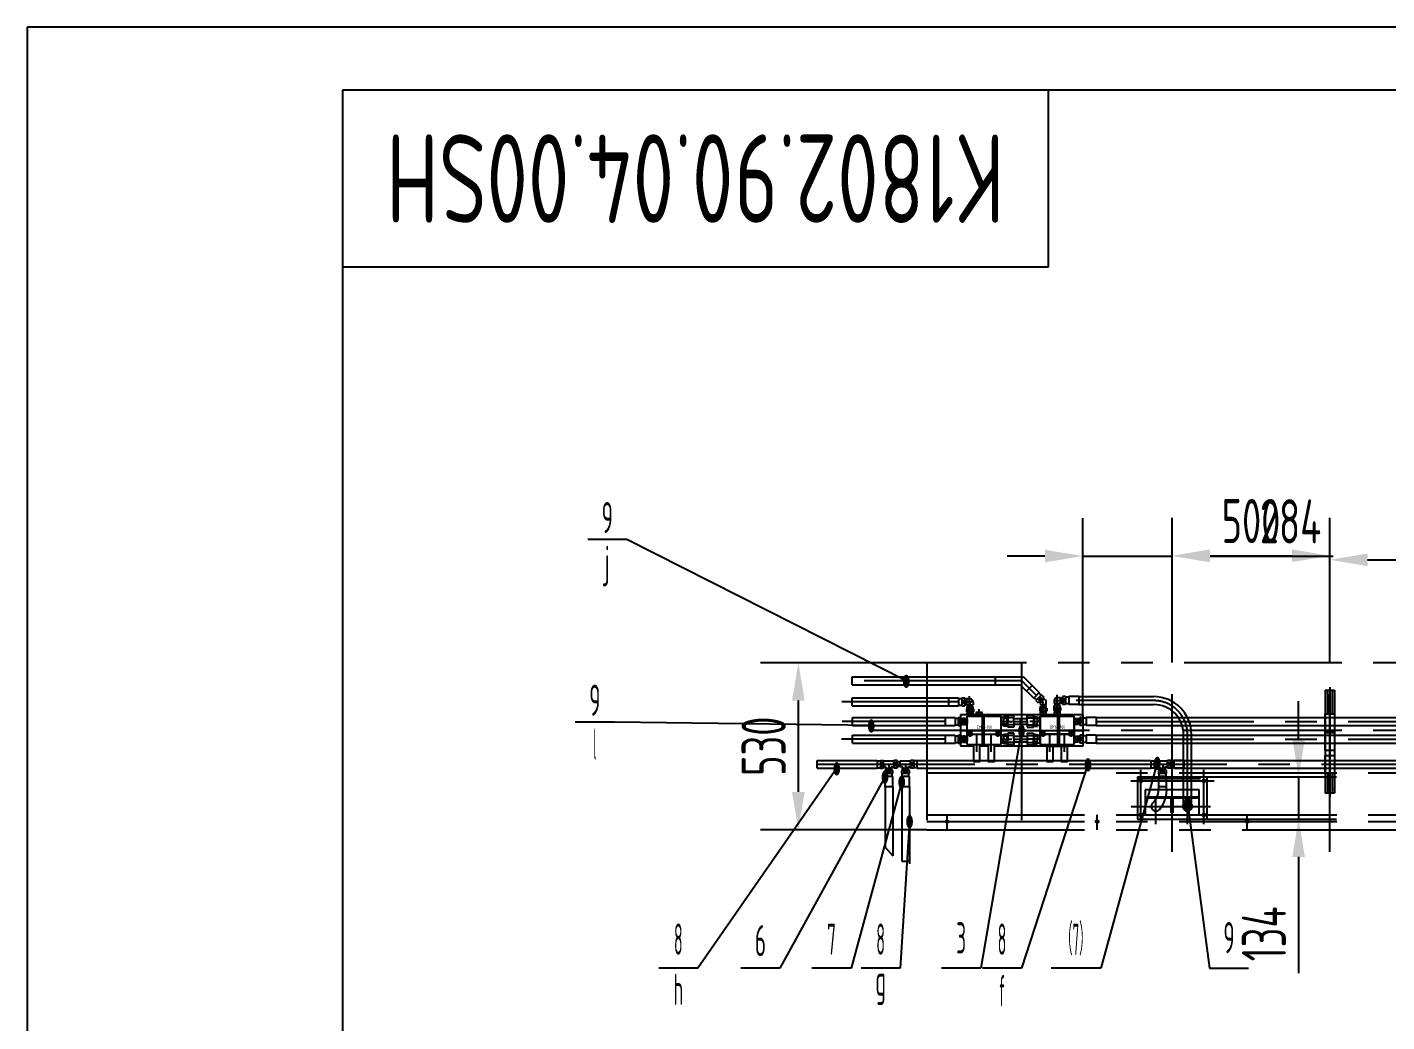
# Model space of a CAD drawing. Header units: millimetres. Extents: x -10 to 16810, y -10 to 11890.
# Drawn here: x 0 to 4313, y 8725 to 11880 of the extents above; entities that cross this region are included whole.
import ezdxf
from ezdxf.enums import TextEntityAlignment as Align

# ---------------------------------------------------------------- set-up
doc = ezdxf.new("R2010")
doc.units = ezdxf.units.MM
doc.header["$LTSCALE"] = 400
for name, pattern in [('F', [0.75, 0.5, -0.25]), ('G', [2, 1.25, -0.25, 0.25, -0.25]), ('K', [2.5, 1.25, -0.25, 0.25, -0.25, 0.25, -0.25])]:
    doc.linetypes.add(name, pattern=pattern)
for name, color, linetype in [('01', 7, 'Continuous'), ('02', 1, 'Continuous'), ('04', 2, 'F'), ('05', 4, 'G'), ('07', 6, 'K'), ('08', 1, 'Continuous'), ('11', 3, 'Continuous')]:
    doc.layers.add(name, color=color, linetype=linetype)
doc.styles.get("Standard").update_dxf_attribs({"font": 'isocp', "width": 0.707, "bigfont": 'intecad.shx'})
doc.dimstyles.new('INTE', dxfattribs={"dimscale": 40, "dimtxt": 3.5, "dimasz": 3, "dimexe": 3, "dimexo": 0, "dimgap": 1, "dimtad": 1, "dimdsep": 46, "dimtxsty": 'Standard', "dimcen": 0, "dimclrd": 1, "dimclre": 1, "dimclrt": 3, "dimaunit": 1, "dimazin": 0, "dimtfac": 1, "dimtmove": 0, "dimatfit": 0, "dimfxl": 1, "dimarcsym": 0})
doc.dimstyles.new('副本INTE', dxfattribs={"dimscale": 40, "dimtxt": 3.5, "dimasz": 3, "dimexe": 3, "dimexo": 0, "dimgap": 1, "dimtad": 1, "dimdec": 3, "dimdsep": 46, "dimtxsty": 'Standard', "dimcen": 0, "dimclrd": 1, "dimclre": 1, "dimclrt": 3, "dimaunit": 1, "dimadec": 0, "dimazin": 0, "dimtfac": 1, "dimtdec": 3, "dimtmove": 0, "dimatfit": 3, "dimfxl": 1, "dimarcsym": 0})

# ---------------------------------------------------------------- blocks, each defined once
blk = doc.blocks.new('*U27')
at = {"layer": '01'}
for p, q in [((0, 7.1), (-6.5, 3.4)), ((-6.5, 3.4), (-6.5, 0)), ((-6.5, -3.4), (-6.5, 0)), ((6.5, 3.4), (0, 7.1)), ((6.5, 0), (6.5, 3.4)), ((6.5, 0), (6.5, -3.4)), ((0, -7.1), (-6.5, -3.4)), ((6.5, -3.4), (0, -7.1))]:
    blk.add_line(p, q, dxfattribs=at)
at = {"layer": '05'}
for p, q in [((-8.2, 0), (9, 0)), ((0, 8.7), (0, -8.3))]:
    blk.add_line(p, q, dxfattribs=at)
blk = doc.blocks.new('*U28')
at = {"layer": '01'}
for p, q in [((0, 7.1), (-6.5, 3.4)), ((-6.5, 3.4), (-6.5, 0)), ((-6.5, -3.4), (-6.5, 0)), ((6.5, 3.4), (0, 7.1)), ((6.5, 0), (6.5, 3.4)), ((6.5, 0), (6.5, -3.4)), ((0, -7.1), (-6.5, -3.4)), ((6.5, -3.4), (0, -7.1))]:
    blk.add_line(p, q, dxfattribs=at)
at = {"layer": '05'}
for p, q in [((-8.2, 0), (9, 0)), ((0, 8.7), (0, -8.3))]:
    blk.add_line(p, q, dxfattribs=at)
blk = doc.blocks.new('*D61')
at = {"layer": '08', "color": 1, "lineweight": -2}
for p, q in [((4132.4, 9935.4), (4132.4, 10310.7)), ((5132.4, 9935.4), (5132.4, 10310.7)), ((4252.4, 10190.7), (5012.4, 10190.7))]:
    blk.add_line(p, q, dxfattribs=at)
at = {"layer": '08', "color": 1}
for points in [[(4252.4, 10210.7), (4252.4, 10170.7), (4132.4, 10190.7)], [(5012.4, 10210.7), (5012.4, 10170.7), (5132.4, 10190.7)]]:
    blk.add_solid(points, dxfattribs=at)
at = {"layer": 'Defpoints', "color": 0}
for p in [(5132.4, 10190.7), (4132.4, 9935.4), (5132.4, 9935.4)]:
    blk.add_point(p, dxfattribs=at)
at = {"layer": '08', "color": 3, "insert": (4632.4, 10300.7), "char_height": 140, "attachment_point": 5}
blk.add_mtext('1000', dxfattribs=at)
blk = doc.blocks.new('*D66')
at = {"layer": '08', "color": 1, "lineweight": -2}
for p, q in [((3632.4, 9935.4), (3632.4, 10323.6)), ((4132.4, 9935.4), (4132.4, 10323.6)), ((3752.4, 10203.6), (4012.4, 10203.6))]:
    blk.add_line(p, q, dxfattribs=at)
at = {"layer": '08', "color": 1}
for points in [[(3752.4, 10223.6), (3752.4, 10183.6), (3632.4, 10203.6)], [(4012.4, 10223.6), (4012.4, 10183.6), (4132.4, 10203.6)]]:
    blk.add_solid(points, dxfattribs=at)
at = {"layer": 'Defpoints', "color": 0}
for p in [(4132.4, 10203.6), (3632.4, 9935.4), (4132.4, 9935.4)]:
    blk.add_point(p, dxfattribs=at)
at = {"layer": '08', "color": 3, "insert": (3882.4, 10313.6), "char_height": 140, "attachment_point": 5}
blk.add_mtext('500', dxfattribs=at)
blk = doc.blocks.new('*D67')
at = {"layer": '08', "color": 1, "lineweight": -2}
for p, q in [((2854.4, 9864.4), (2326.4, 9864.4)), ((2446.4, 9454.4), (2446.4, 9744.4)), ((2854.4, 9334.4), (2326.4, 9334.4))]:
    blk.add_line(p, q, dxfattribs=at)
at = {"layer": '08', "color": 1}
for points in [[(2426.4, 9744.4), (2466.4, 9744.4), (2446.4, 9864.4)], [(2426.4, 9454.4), (2466.4, 9454.4), (2446.4, 9334.4)]]:
    blk.add_solid(points, dxfattribs=at)
at = {"layer": 'Defpoints', "color": 0}
for p in [(2446.4, 9864.4), (2854.4, 9864.4), (2854.4, 9334.4)]:
    blk.add_point(p, dxfattribs=at)
at = {"layer": '08', "color": 3, "insert": (2336.4, 9599.4), "char_height": 140, "attachment_point": 5, "rotation": 90}
blk.add_mtext('530', dxfattribs=at)
blk = doc.blocks.new('*D68')
at = {"layer": '08', "color": 1, "lineweight": -2}
for p, q in [((4033.4, 9622.4), (4033.4, 9742.4)), ((3742.4, 9502.4), (4153.4, 9502.4)), ((4033.4, 9502.4), (4033.4, 9368.4)), ((3742.4, 9368.4), (4153.4, 9368.4)), ((4033.4, 9248.4), (4033.4, 8880.1))]:
    blk.add_line(p, q, dxfattribs=at)
at = {"layer": '08', "color": 1}
for points in [[(4013.4, 9622.4), (4053.4, 9622.4), (4033.4, 9502.4)], [(4013.4, 9248.4), (4053.4, 9248.4), (4033.4, 9368.4)]]:
    blk.add_solid(points, dxfattribs=at)
at = {"layer": 'Defpoints', "color": 0}
for p in [(3742.4, 9502.4), (4033.4, 9502.4), (3742.4, 9368.4)]:
    blk.add_point(p, dxfattribs=at)
at = {"layer": '08', "color": 3, "insert": (3923.4, 9004.2), "char_height": 140, "attachment_point": 5, "rotation": 90}
blk.add_mtext('134', dxfattribs=at)
blk = doc.blocks.new('*D71')
at = {"layer": '08', "color": 1, "lineweight": -2}
for p, q in [((3348.4, 9699.4), (3348.4, 10322.6)), ((3632.4, 9935.4), (3632.4, 10322.6)), ((3228.4, 10202.6), (3108.4, 10202.6)), ((3348.4, 10202.6), (3632.4, 10202.6)), ((3752.4, 10202.6), (4143, 10202.6))]:
    blk.add_line(p, q, dxfattribs=at)
at = {"layer": '08', "color": 1}
for points in [[(3228.4, 10222.6), (3228.4, 10182.6), (3348.4, 10202.6)], [(3752.4, 10222.6), (3752.4, 10182.6), (3632.4, 10202.6)]]:
    blk.add_solid(points, dxfattribs=at)
at = {"layer": 'Defpoints', "color": 0}
for p in [(3632.4, 10202.6), (3632.4, 9935.4), (3348.4, 9699.4)]:
    blk.add_point(p, dxfattribs=at)
at = {"layer": '08', "color": 3, "insert": (4007.7, 10312.6), "char_height": 140, "attachment_point": 5}
blk.add_mtext('284', dxfattribs=at)
blk = doc.blocks.new('*U79', base_point=(251.96, 168.31))
at = {"layer": '01'}
for p, q in [((251.96, 168.31), (251.96, 182.31)), ((195.96, 168.31), (251.96, 168.31))]:
    blk.add_line(p, q, dxfattribs=at)
blk = doc.blocks.new('*U80')
at = {"layer": '01'}
for points in [[(415, 292), (25, 292)], [(25, 292), (25, 5)]]:
    blk.add_lwpolyline(points, dxfattribs=at)
at = {"layer": '02'}
for points in [[(420, 297), (0, 297)], [(0, 297), (0, 0)]]:
    blk.add_lwpolyline(points, dxfattribs=at)

msp = doc.modelspace()

# ---------------------------------------------------------------- linework, layer by layer
for p, q in [((2982.9921, 9708.4373), (2982.9921, 9705.6875)), ((2990.9921, 9702.8584), (2990.9921, 9716.4834)), ((2998.9921, 9708.4373), (2998.9921, 9705.6875)), ((3019.5091, 9703.1584), (3019.5091, 9716.7834)), ((3215.3968, 9710.4104), (3215.3968, 9705.9875)), ((3223.3968, 9703.1584), (3223.3968, 9716.7834)), ((3231.3968, 9710.4104), (3231.3968, 9705.9875)), ((3259.3968, 9716.0299), (3259.3968, 9705.9875)), ((3259.3968, 9716.0299), (3275.3968, 9716.0299)), ((3261.9983, 9718.4379), (3272.7953, 9718.4379)), ((3263.9376, 9721.0114), (3270.856, 9721.0114)), ((3267.3968, 9703.1584), (3267.3968, 9716.7834)), ((3275.3968, 9716.0299), (3275.3968, 9705.9875)), ((2963.8234, 9685.9584), (2970.0678, 9685.9584)), ((2963.8234, 9669.9584), (2970.0678, 9669.9584)), ((3151.3968, 9668.9584), (3151.3968, 9686.9584)), ((3338.9702, 9685.9584), (3332.7258, 9685.9584)), ((3338.9702, 9669.9584), (3332.7258, 9669.9584)), ((2963.8234, 9629.9584), (2970.0678, 9629.9584)), ((3151.3968, 9612.9584), (3151.3968, 9630.9584)), ((3338.9702, 9629.9584), (3332.7258, 9629.9584)), ((2963.8234, 9613.9584), (2970.0678, 9613.9584)), ((3338.9702, 9613.9584), (3332.7258, 9613.9584))]:
    msp.add_line(p, q)
for points in [[(2981.4921, 9699.4609), (2981.4921, 9705.6875), (3000.4921, 9705.6875), (3000.4921, 9699.4609)], [(3029.0091, 9699.7609), (3029.0091, 9705.9875), (3010.0091, 9705.9875), (3010.0091, 9699.7609)], [(3232.8968, 9699.7609), (3232.8968, 9705.9875), (3213.8968, 9705.9875), (3213.8968, 9699.7609)], [(3276.8968, 9699.7609), (3276.8968, 9705.9875), (3257.8968, 9705.9875), (3257.8968, 9699.7609)], [(2976.2943, 9687.4584), (2970.0678, 9687.4584), (2970.0678, 9668.4584), (2976.2943, 9668.4584)], [(2976.2943, 9687.4584), (2970.0678, 9687.4584), (2970.0678, 9668.4584), (2976.2943, 9668.4584)], [(3326.4993, 9687.4584), (3332.7258, 9687.4584), (3332.7258, 9668.4584), (3326.4993, 9668.4584)], [(3326.4993, 9687.4584), (3332.7258, 9687.4584), (3332.7258, 9668.4584), (3326.4993, 9668.4584)], [(2976.2943, 9631.4584), (2970.0678, 9631.4584), (2970.0678, 9612.4584), (2976.2943, 9612.4584)], [(2976.2943, 9631.4584), (2970.0678, 9631.4584), (2970.0678, 9612.4584), (2976.2943, 9612.4584)], [(3326.4993, 9631.4584), (3332.7258, 9631.4584), (3332.7258, 9612.4584), (3326.4993, 9612.4584)], [(3326.4993, 9631.4584), (3332.7258, 9631.4584), (3332.7258, 9612.4584), (3326.4993, 9612.4584)]]:
    msp.add_lwpolyline(points, close=True)
at = {"layer": '01'}
for p, q in [((2616.7928, 9819.3961), (3160.5888, 9819.3961)), ((2616.7928, 9794.3961), (3150.2334, 9794.3961)), ((3072.1662, 9794.3961), (3072.1662, 9819.3961)), ((3150.2334, 9794.3961), (3192.9912, 9751.6384)), ((3160.5888, 9819.3961), (3210.6689, 9769.316)), ((3188.0415, 9791.9434), (3170.3638, 9774.2658)), ((2616.7928, 9752.7373), (2954.4921, 9752.7373)), ((2922.4921, 9752.7373), (2922.4921, 9727.7373)), ((2954.4921, 9750.9305), (2964.4921, 9750.9305)), ((2964.4921, 9752.7373), (2974.4921, 9752.7373)), ((2990.9921, 9749.8613), (2979.9921, 9749.8613)), ((2979.9921, 9749.8613), (2979.9921, 9730.6133)), ((3194.2688, 9752.9159), (3201.3398, 9745.8448)), ((3205.5736, 9750.0786), (3212.6447, 9743.0076)), ((3208.5476, 9753.7597), (3223.3968, 9738.9104)), ((3209.3913, 9768.0385), (3216.4624, 9760.9674)), ((3212.2286, 9756.7336), (3219.2997, 9749.6625)), ((3226.6665, 9749.2512), (3213.0561, 9735.6408)), ((3217.74, 9762.245), (3224.811, 9755.1739)), ((3224.811, 9747.3957), (3220.9219, 9751.2848)), ((3224.811, 9747.3957), (3220.9219, 9751.2848)), ((3230.202, 9745.7156), (3226.6665, 9749.2512)), ((3267.3968, 9753.8019), (3278.3968, 9753.8019)), ((3278.3968, 9753.8019), (3278.3968, 9734.5539)), ((3278.3968, 9751.1779), (3283.9367, 9751.1779)), ((3278.3968, 9751.1779), (3283.9367, 9751.1779)), ((3293.9367, 9756.6779), (3283.9367, 9756.6779)), ((3293.9367, 9748.8836), (3283.9367, 9748.8836)), ((3303.9367, 9754.8711), (3293.9367, 9754.8711)), ((3335.9367, 9756.6779), (3303.9367, 9756.6779)), ((3335.9367, 9756.6779), (3335.9367, 9731.6779)), ((3335.9367, 9756.6779), (3573.3968, 9756.6779)), ((2616.7928, 9727.7373), (2954.4921, 9727.7373)), ((2954.4921, 9729.544), (2964.4921, 9729.544)), ((2964.4921, 9744.9431), (2974.4921, 9744.9431)), ((2964.4921, 9735.5315), (2974.4921, 9735.5315)), ((2964.4921, 9727.7373), (2974.4921, 9727.7373)), ((2979.9921, 9747.2373), (2974.4921, 9747.2373)), ((2979.9921, 9747.2373), (2974.4921, 9747.2373)), ((2979.9921, 9733.2373), (2974.4921, 9733.2373)), ((2979.9921, 9733.2373), (2974.4921, 9733.2373)), ((2979.9921, 9730.6133), (3000.6162, 9730.6133)), ((2981.9539, 9724.9657), (3000.6162, 9724.9657)), ((2981.9539, 9718.4373), (2981.9539, 9724.9657)), ((2984.1869, 9730.6133), (2984.1869, 9724.9657)), ((2990.9921, 9694.3584), (2990.9921, 9739.3974)), ((2990.9921, 9705.6875), (2990.9921, 9699.4609)), ((2997.7974, 9730.6133), (2997.7974, 9724.9657)), ((3000.6162, 9740.2373), (3000.6162, 9730.6133)), ((3000.6162, 9718.4373), (3000.6162, 9724.9657)), ((3019.5091, 9705.9875), (3019.5091, 9699.7609)), ((3200.0623, 9744.5673), (3207.1334, 9737.4962)), ((3214.9115, 9737.4962), (3211.0224, 9741.3853)), ((3214.9115, 9737.4962), (3211.0224, 9741.3853)), ((3214.1157, 9734.5811), (3213.0561, 9735.6408)), ((3214.3586, 9726.9389), (3233.0208, 9726.9389)), ((3214.3586, 9720.4104), (3214.3586, 9726.9389)), ((3215.5802, 9730.6305), (3215.5802, 9731.0456)), ((3233.0208, 9730.6305), (3215.5802, 9730.6305)), ((3216.5916, 9730.6305), (3216.5916, 9726.9389)), ((3230.202, 9729.5221), (3216.5916, 9729.5221)), ((3223.3968, 9694.6584), (3223.3968, 9739.6974)), ((3223.3968, 9705.9875), (3223.3968, 9699.7609)), ((3230.202, 9730.6305), (3230.202, 9726.9389)), ((3233.0208, 9730.6305), (3233.0208, 9738.9104)), ((3233.0208, 9720.4104), (3233.0208, 9726.9389)), ((3257.7728, 9744.1779), (3257.7728, 9734.5539)), ((3278.3968, 9734.5539), (3257.7728, 9734.5539)), ((3257.7728, 9722.3779), (3257.7728, 9728.9063)), ((3276.435, 9728.9063), (3257.7728, 9728.9063)), ((3260.5916, 9734.5539), (3260.5916, 9728.9063)), ((3261.9983, 9718.4379), (3263.9376, 9721.0114)), ((3267.3968, 9694.6584), (3267.3968, 9739.6974)), ((3267.3968, 9705.9875), (3267.3968, 9699.7609)), ((3272.7953, 9718.4379), (3270.856, 9721.0114)), ((3274.202, 9734.5539), (3274.202, 9728.9063)), ((3276.435, 9722.3779), (3276.435, 9728.9063)), ((3278.3968, 9737.1779), (3283.9367, 9737.1779)), ((3278.3968, 9737.1779), (3283.9367, 9737.1779)), ((3293.9367, 9739.4721), (3283.9367, 9739.4721)), ((3293.9367, 9731.6779), (3283.9367, 9731.6779)), ((3303.9367, 9733.4846), (3293.9367, 9733.4846)), ((3335.9367, 9731.6779), (3303.9367, 9731.6779)), ((3335.9367, 9731.6779), (3573.3968, 9731.6779)), ((2618.1672, 9690.4584), (2943.8234, 9690.4584)), ((2618.1672, 9665.4584), (2943.8234, 9665.4584)), ((2911.8234, 9690.4584), (2911.8234, 9665.4584)), ((2943.8234, 9688.6517), (2953.8234, 9688.6517)), ((2943.8234, 9667.2652), (2953.8234, 9667.2652)), ((2953.8234, 9690.4584), (2963.8234, 9690.4584)), ((2953.8234, 9682.6642), (2963.8234, 9682.6642)), ((2953.8234, 9673.2527), (2963.8234, 9673.2527)), ((2953.8234, 9665.4584), (2963.8234, 9665.4584)), ((3348.3968, 9699.3584), (2960.3968, 9699.3584)), ((2960.3968, 9699.3584), (2960.3968, 9599.3584)), ((2970.0678, 9677.9584), (2976.2943, 9677.9584)), ((2970.0678, 9677.9584), (2976.2943, 9677.9584)), ((2976.2943, 9685.455), (2981.3968, 9684.6957)), ((2976.2943, 9685.455), (2981.3968, 9684.6957)), ((2976.2943, 9670.4619), (2981.3968, 9671.2212)), ((2976.2943, 9670.4619), (2981.3968, 9671.2212)), ((2981.3968, 9694.3584), (3089.3968, 9694.3584)), ((2981.3968, 9604.3584), (2981.3968, 9694.3584)), ((2981.3968, 9684.6957), (2981.3968, 9671.2212)), ((2981.3968, 9684.6957), (2981.3968, 9671.2212)), ((2983.4956, 9699.4609), (2984.2549, 9694.3584)), ((2984.2549, 9694.3584), (2997.7294, 9694.3584)), ((2997.7294, 9694.3584), (2984.2549, 9694.3584)), ((2998.4887, 9699.4609), (2997.7294, 9694.3584)), ((3012.0126, 9699.7609), (3012.7719, 9694.6584)), ((3026.2464, 9694.6584), (3012.7719, 9694.6584)), ((3027.0056, 9699.7609), (3026.2464, 9694.6584)), ((3089.3968, 9604.3584), (3089.3968, 9694.3584)), ((3097.3968, 9690.9148), (3089.3968, 9690.1242)), ((3089.3968, 9690.1242), (3089.3968, 9665.7927)), ((3089.3968, 9677.9584), (3117.7286, 9677.9584)), ((3089.3968, 9677.9584), (3125.6749, 9677.9584)), ((3097.3968, 9665.0021), (3089.3968, 9665.7927)), ((3108.8198, 9692.7384), (3097.3968, 9692.7384)), ((3097.3968, 9692.7384), (3097.3968, 9677.9584)), ((3108.8198, 9686.9584), (3097.3968, 9686.9584)), ((3097.3968, 9663.1784), (3097.3968, 9677.9584)), ((3108.8198, 9668.9584), (3097.3968, 9668.9584)), ((3108.8198, 9663.1784), (3097.3968, 9663.1784)), ((3108.8198, 9677.9584), (3108.8198, 9692.7384)), ((3108.8198, 9691.4008), (3110.9191, 9691.4008)), ((3108.8198, 9677.9584), (3108.8198, 9663.1784)), ((3108.8198, 9664.8828), (3110.9191, 9664.8828)), ((3110.9191, 9696.6034), (3110.9191, 9677.9584)), ((3130.3968, 9696.6034), (3110.9191, 9696.6034)), ((3130.3968, 9688.9584), (3110.9191, 9688.9584)), ((3110.9191, 9659.3134), (3110.9191, 9677.9584)), ((3130.3968, 9666.9584), (3110.9191, 9666.9584)), ((3130.3968, 9677.9584), (3130.3968, 9696.6034)), ((3130.3968, 9686.9584), (3172.3968, 9686.9584)), ((3130.3968, 9677.9584), (3130.3968, 9659.3134)), ((3130.3968, 9668.9584), (3172.3968, 9668.9584)), ((3172.3968, 9677.9584), (3172.3968, 9696.6034)), ((3172.3968, 9696.6034), (3191.8745, 9696.6034)), ((3172.3968, 9688.9584), (3191.8745, 9688.9584)), ((3172.3968, 9677.9584), (3172.3968, 9659.3134)), ((3172.3968, 9666.9584), (3191.8745, 9666.9584)), ((3213.3968, 9678.2584), (3180.4063, 9678.2584)), ((3213.3968, 9677.9584), (3185.065, 9677.9584)), ((3191.8745, 9696.6034), (3191.8745, 9677.9584)), ((3193.9738, 9691.4008), (3191.8745, 9691.4008)), ((3191.8745, 9659.3134), (3191.8745, 9677.9584)), ((3193.9738, 9664.8828), (3191.8745, 9664.8828)), ((3193.9738, 9692.7384), (3205.3968, 9692.7384)), ((3193.9738, 9677.9584), (3193.9738, 9692.7384)), ((3193.9738, 9686.9584), (3205.3968, 9686.9584)), ((3193.9738, 9677.9584), (3193.9738, 9663.1784)), ((3193.9738, 9668.9584), (3205.3968, 9668.9584)), ((3193.9738, 9663.1784), (3205.3968, 9663.1784)), ((3205.3968, 9692.7384), (3205.3968, 9677.9584)), ((3205.3968, 9690.9148), (3213.3968, 9690.1242)), ((3205.3968, 9663.1784), (3205.3968, 9677.9584)), ((3205.3968, 9665.0021), (3213.3968, 9665.7927)), ((3213.3968, 9694.6584), (3321.3968, 9694.6584)), ((3213.3968, 9604.6584), (3213.3968, 9694.6584)), ((3213.3968, 9691.1584), (3213.3968, 9608.1584)), ((3213.3968, 9690.1242), (3213.3968, 9665.7927)), ((3215.9003, 9699.7609), (3216.6596, 9694.6584)), ((3230.134, 9694.6584), (3216.6596, 9694.6584)), ((3230.8933, 9699.7609), (3230.134, 9694.6584)), ((3259.9003, 9699.7609), (3260.6596, 9694.6584)), ((3274.134, 9694.6584), (3260.6596, 9694.6584)), ((3274.8933, 9699.7609), (3274.134, 9694.6584)), ((3321.3968, 9604.6584), (3321.3968, 9694.6584)), ((3321.3968, 9608.4584), (3321.3968, 9691.4584)), ((3321.3968, 9691.4584), (3321.3968, 9608.4584)), ((3326.4993, 9685.455), (3321.3968, 9684.6957)), ((3326.4993, 9685.455), (3321.3968, 9684.6957)), ((3321.3968, 9684.6957), (3321.3968, 9671.2212)), ((3321.3968, 9684.6957), (3321.3968, 9671.2212)), ((3326.4993, 9670.4619), (3321.3968, 9671.2212)), ((3326.4993, 9670.4619), (3321.3968, 9671.2212)), ((3332.7258, 9677.9584), (3326.4993, 9677.9584)), ((3332.7258, 9677.9584), (3326.4993, 9677.9584)), ((3348.9702, 9690.4584), (3338.9702, 9690.4584)), ((3348.9702, 9682.6642), (3338.9702, 9682.6642)), ((3348.9702, 9673.2527), (3338.9702, 9673.2527)), ((3348.9702, 9665.4584), (3338.9702, 9665.4584)), ((3348.3968, 9699.3584), (3348.3968, 9599.3584)), ((3358.9702, 9688.6517), (3348.9702, 9688.6517)), ((3358.9702, 9667.2652), (3348.9702, 9667.2652)), ((3390.9702, 9690.4584), (3358.9702, 9690.4584)), ((3390.9702, 9665.4584), (3358.9702, 9665.4584)), ((3390.9702, 9690.4584), (3390.9702, 9665.4584)), ((3390.9702, 9690.4584), (8630.3968, 9690.4584)), ((3390.9702, 9665.4584), (8630.3968, 9665.4584)), ((2618.1672, 9634.4584), (2943.8234, 9634.4584)), ((2911.8234, 9634.4584), (2911.8234, 9609.4584)), ((2943.8234, 9632.6517), (2953.8234, 9632.6517)), ((2953.8234, 9634.4584), (2963.8234, 9634.4584)), ((2953.8234, 9626.6642), (2963.8234, 9626.6642)), ((2970.0678, 9621.9584), (2976.2943, 9621.9584)), ((2970.0678, 9621.9584), (2976.2943, 9621.9584)), ((2976.2943, 9629.455), (2981.3968, 9628.6957)), ((2976.2943, 9629.455), (2981.3968, 9628.6957)), ((2981.3968, 9628.6957), (2981.3968, 9615.2212)), ((2981.3968, 9628.6957), (2981.3968, 9615.2212)), ((3097.3968, 9634.9148), (3089.3968, 9634.1242)), ((3089.3968, 9634.1242), (3089.3968, 9609.7927)), ((3089.3968, 9621.9584), (3123.4023, 9621.9584)), ((3089.3968, 9621.9584), (3110.7213, 9621.9584)), ((3097.3968, 9636.7384), (3097.3968, 9621.9584)), ((3108.8198, 9636.7384), (3097.3968, 9636.7384)), ((3108.8198, 9630.9584), (3097.3968, 9630.9584)), ((3097.3968, 9607.1784), (3097.3968, 9621.9584)), ((3108.8198, 9621.9584), (3108.8198, 9636.7384)), ((3108.8198, 9635.4008), (3110.9191, 9635.4008)), ((3108.8198, 9621.9584), (3108.8198, 9607.1784)), ((3130.3968, 9659.3134), (3110.9191, 9659.3134)), ((3110.9191, 9640.6034), (3110.9191, 9621.9584)), ((3130.3968, 9640.6034), (3110.9191, 9640.6034)), ((3130.3968, 9632.9584), (3110.9191, 9632.9584)), ((3110.9191, 9603.3134), (3110.9191, 9621.9584)), ((3130.3968, 9621.9584), (3130.3968, 9640.6034)), ((3130.3968, 9630.9584), (3172.3968, 9630.9584)), ((3130.3968, 9621.9584), (3130.3968, 9603.3134)), ((3172.3968, 9659.3134), (3191.8745, 9659.3134)), ((3172.3968, 9640.6034), (3172.3968, 9603.3134)), ((3172.3968, 9640.6034), (3191.8745, 9640.6034)), ((3172.3968, 9632.9584), (3191.8745, 9632.9584)), ((3213.3968, 9622.2584), (3176.9973, 9622.2584)), ((3191.8745, 9640.6034), (3191.8745, 9621.9584)), ((3193.9738, 9635.4008), (3191.8745, 9635.4008)), ((3191.8745, 9603.3134), (3191.8745, 9621.9584)), ((3193.9738, 9621.9584), (3193.9738, 9636.7384)), ((3193.9738, 9636.7384), (3205.3968, 9636.7384)), ((3193.9738, 9630.9584), (3205.3968, 9630.9584)), ((3193.9738, 9621.9584), (3193.9738, 9607.1784)), ((3205.3968, 9636.7384), (3205.3968, 9621.9584)), ((3205.3968, 9634.9148), (3213.3968, 9634.1242)), ((3205.3968, 9607.1784), (3205.3968, 9621.9584)), ((3213.3968, 9634.1242), (3213.3968, 9609.7927)), ((3326.4993, 9629.455), (3321.3968, 9628.6957)), ((3326.4993, 9629.455), (3321.3968, 9628.6957)), ((3321.3968, 9628.6957), (3321.3968, 9615.2212)), ((3321.3968, 9628.6957), (3321.3968, 9615.2212)), ((3332.7258, 9621.9584), (3326.4993, 9621.9584)), ((3332.7258, 9621.9584), (3326.4993, 9621.9584)), ((3348.9702, 9634.4584), (3338.9702, 9634.4584)), ((3348.9702, 9626.6642), (3338.9702, 9626.6642)), ((3358.9702, 9632.6517), (3348.9702, 9632.6517)), ((3390.9702, 9634.4584), (3358.9702, 9634.4584)), ((3390.9702, 9634.4584), (3390.9702, 9609.4584)), ((3390.9702, 9634.4584), (8630.3968, 9634.4584)), ((3668.3968, 9408.6478), (3668.3968, 9636.6779)), ((3693.3968, 9408.6478), (3693.3968, 9636.6779)), ((2618.1672, 9609.4584), (2943.8234, 9609.4584)), ((2943.8234, 9611.2652), (2953.8234, 9611.2652)), ((2953.8234, 9617.2527), (2963.8234, 9617.2527)), ((2953.8234, 9609.4584), (2963.8234, 9609.4584)), ((3003.3576, 9599.3584), (2960.3968, 9599.3584)), ((2976.2943, 9614.4619), (2981.3968, 9615.2212)), ((2976.2943, 9614.4619), (2981.3968, 9615.2212)), ((2981.3968, 9604.3584), (3089.3968, 9604.3584)), ((3049.3576, 9599.3584), (3021.436, 9599.3584)), ((3348.3968, 9599.3584), (3067.436, 9599.3584)), ((3097.3968, 9609.0021), (3089.3968, 9609.7927)), ((3108.8198, 9612.9584), (3097.3968, 9612.9584)), ((3108.8198, 9607.1784), (3097.3968, 9607.1784)), ((3108.8198, 9608.8828), (3110.9191, 9608.8828)), ((3130.3968, 9610.9584), (3110.9191, 9610.9584)), ((3130.3968, 9603.3134), (3110.9191, 9603.3134)), ((3130.3968, 9612.9584), (3172.3968, 9612.9584)), ((3172.3968, 9610.9584), (3191.8745, 9610.9584)), ((3172.3968, 9603.3134), (3191.8745, 9603.3134)), ((3193.9738, 9608.8828), (3191.8745, 9608.8828)), ((3193.9738, 9612.9584), (3205.3968, 9612.9584)), ((3193.9738, 9607.1784), (3205.3968, 9607.1784)), ((3205.3968, 9609.0021), (3213.3968, 9609.7927)), ((3213.3968, 9604.6584), (3321.3968, 9604.6584)), ((3235.3576, 9599.3584), (3299.436, 9599.3584)), ((3281.3576, 9599.3584), (3253.436, 9599.3584)), ((3326.4993, 9614.4619), (3321.3968, 9615.2212)), ((3326.4993, 9614.4619), (3321.3968, 9615.2212)), ((3348.9702, 9617.2527), (3338.9702, 9617.2527)), ((3348.9702, 9609.4584), (3338.9702, 9609.4584)), ((3358.9702, 9611.2652), (3348.9702, 9611.2652)), ((3390.9702, 9609.4584), (3358.9702, 9609.4584)), ((3390.9702, 9609.4584), (8630.3968, 9609.4584)), ((2505.7368, 9554.4584), (2696.4759, 9554.4584)), ((2696.4759, 9552.6517), (2706.4759, 9552.6517)), ((2706.4759, 9554.4584), (2716.4759, 9554.4584)), ((2706.4759, 9546.6642), (2716.4759, 9546.6642)), ((2706.4759, 9537.2527), (2716.4759, 9537.2527)), ((2716.4759, 9529.4584), (2716.4759, 9554.4584)), ((2716.4759, 9552.5625), (2749.3714, 9552.5625)), ((2724.4064, 9533.6614), (2716.4759, 9533.6614)), ((2724.4064, 9529.4584), (2724.4064, 9533.6614)), ((2733.7871, 9541.9584), (2733.7871, 9514.9584)), ((2741.0255, 9529.4584), (2741.0255, 9533.6614)), ((2741.0255, 9533.6614), (2749.3714, 9533.6614)), ((2759.3714, 9554.4584), (2749.3714, 9554.4584)), ((2749.3714, 9529.4584), (2749.3714, 9554.4584)), ((2759.3714, 9546.6642), (2749.3714, 9546.6642)), ((2759.3714, 9537.2527), (2749.3714, 9537.2527)), ((2769.3714, 9550.1997), (2759.3714, 9550.1997)), ((2759.3714, 9537.2527), (2759.3714, 9546.6642)), ((2769.3714, 9535.3832), (2759.3714, 9535.3832)), ((2769.3714, 9552.5625), (2802.267, 9552.5625)), ((2769.3714, 9533.6614), (2769.3714, 9552.5625)), ((2777.3019, 9533.6614), (2769.3714, 9533.6614)), ((2777.3019, 9529.4584), (2777.3019, 9533.6614)), ((2786.6826, 9541.9584), (2786.6826, 9514.9584)), ((2793.921, 9529.4584), (2793.921, 9533.6614)), ((2793.921, 9533.6614), (2802.267, 9533.6614)), ((2802.267, 9529.4584), (2802.267, 9554.4584)), ((2812.267, 9554.4584), (2802.267, 9554.4584)), ((2802.267, 9529.4584), (2802.267, 9554.4584)), ((2812.267, 9546.6642), (2802.267, 9546.6642)), ((2812.267, 9537.2527), (2802.267, 9537.2527)), ((2822.267, 9552.6517), (2812.267, 9552.6517)), ((2822.267, 9554.4584), (3564.8398, 9554.4584)), ((3564.8398, 9552.6517), (3574.8398, 9552.6517)), ((3574.8398, 9554.4584), (3584.8398, 9554.4584)), ((3574.8398, 9546.6642), (3584.8398, 9546.6642)), ((3574.8398, 9537.2527), (3584.8398, 9537.2527)), ((3584.8398, 9529.4584), (3584.8398, 9554.4584)), ((3584.8398, 9552.5625), (3617.7353, 9552.5625)), ((3592.7703, 9533.6614), (3584.8398, 9533.6614)), ((3592.7703, 9529.4584), (3592.7703, 9533.6614)), ((3602.151, 9541.9584), (3602.151, 9514.9584)), ((3609.3894, 9529.4584), (3609.3894, 9533.6614)), ((3609.3894, 9533.6614), (3617.7353, 9533.6614)), ((3627.7353, 9554.4584), (3617.7353, 9554.4584)), ((3617.7353, 9529.4584), (3617.7353, 9554.4584)), ((3627.7353, 9546.6642), (3617.7353, 9546.6642)), ((3627.7353, 9537.2527), (3617.7353, 9537.2527)), ((3637.7353, 9552.6517), (3627.7353, 9552.6517)), ((3669.7353, 9554.4584), (3637.7353, 9554.4584)), ((3637.7353, 9554.4584), (8328.1188, 9554.4584)), ((3669.7353, 9554.4584), (3669.7353, 9529.4584)), ((2505.7368, 9529.4584), (2696.4759, 9529.4584)), ((2696.4759, 9531.2652), (2706.4759, 9531.2652)), ((2706.4759, 9529.4584), (2716.4759, 9529.4584)), ((2721.2871, 9512.9058), (2721.2871, 9522.9058)), ((2721.2871, 9470.9058), (2721.2871, 9502.9058)), ((2723.0938, 9502.9058), (2723.0938, 9512.9058)), ((2723.6952, 9522.9058), (2723.6952, 9529.4584)), ((2723.6952, 9529.4584), (2741.7679, 9529.4584)), ((2729.0813, 9512.9058), (2729.0813, 9522.9058)), ((2738.4929, 9512.9058), (2738.4929, 9522.9058)), ((2741.7679, 9529.4584), (2741.7679, 9522.9058)), ((2744.4804, 9502.9058), (2744.4804, 9512.9058)), ((2746.2871, 9512.9058), (2746.2871, 9522.9058)), ((2746.2871, 9470.9058), (2746.2871, 9502.9058)), ((2759.3714, 9529.4584), (2749.3714, 9529.4584)), ((2774.1826, 9512.9058), (2774.1826, 9522.9058)), ((2774.1826, 9470.9058), (2774.1826, 9502.9058)), ((2775.9894, 9502.9058), (2775.9894, 9512.9058)), ((2776.5908, 9522.9058), (2776.5908, 9529.4584)), ((2776.5908, 9529.4584), (2794.6634, 9529.4584)), ((2781.9768, 9512.9058), (2781.9768, 9522.9058)), ((2791.3884, 9512.9058), (2791.3884, 9522.9058)), ((2794.6634, 9529.4584), (2794.6634, 9522.9058)), ((2797.3759, 9502.9058), (2797.3759, 9512.9058)), ((2799.1826, 9512.9058), (2799.1826, 9522.9058)), ((2799.1826, 9470.9058), (2799.1826, 9502.9058)), ((2812.267, 9529.4584), (2802.267, 9529.4584)), ((2822.267, 9531.2652), (2812.267, 9531.2652)), ((2822.267, 9529.4584), (3564.8398, 9529.4584)), ((3522.3968, 9502.3584), (3742.3968, 9502.3584)), ((3522.3968, 9502.3584), (3522.3968, 9368.3584)), ((3564.8398, 9531.2652), (3574.8398, 9531.2652)), ((3574.8398, 9529.4584), (3584.8398, 9529.4584)), ((3589.651, 9512.9058), (3589.651, 9522.9058)), ((3589.651, 9470.9058), (3589.651, 9502.9058)), ((3591.4577, 9502.9058), (3591.4577, 9512.9058)), ((3592.0591, 9522.9058), (3592.0591, 9529.4584)), ((3592.0591, 9529.4584), (3610.1317, 9529.4584)), ((3597.4452, 9512.9058), (3597.4452, 9522.9058)), ((3606.8567, 9512.9058), (3606.8567, 9522.9058)), ((3610.1317, 9529.4584), (3610.1317, 9522.9058)), ((3612.8442, 9502.9058), (3612.8442, 9512.9058)), ((3614.651, 9512.9058), (3614.651, 9522.9058)), ((3614.651, 9470.9058), (3614.651, 9502.9058)), ((3627.7353, 9529.4584), (3617.7353, 9529.4584)), ((3637.7353, 9531.2652), (3627.7353, 9531.2652)), ((3669.7353, 9529.4584), (3637.7353, 9529.4584)), ((3637.7353, 9529.4584), (8328.1188, 9529.4584)), ((3742.3968, 9502.3584), (3742.3968, 9368.3584)), ((2746.2871, 9470.9058), (2721.2871, 9470.9058)), ((2721.2871, 9470.9058), (2721.2871, 9279.4635)), ((2746.2871, 9470.9058), (2746.2871, 9252.2633)), ((2799.1826, 9470.9058), (2774.1826, 9470.9058)), ((2774.1826, 9470.9058), (2774.1826, 9235.0842)), ((2799.1826, 9470.9058), (2799.1826, 9226.4947)), ((3614.651, 9470.9058), (3589.651, 9470.9058)), ((3522.3968, 9368.3584), (3742.3968, 9368.3584))]:
    msp.add_line(p, q, dxfattribs=at)
at = {"layer": '01', "color": 7, "linetype": 'Continuous'}
for p, q in [((2954.4921, 9752.7373), (2954.4921, 9727.7373)), ((2964.4921, 9752.7373), (2964.4921, 9727.7373)), ((2974.4921, 9752.7373), (2974.4921, 9727.7373)), ((3210.6689, 9769.316), (3192.9912, 9751.6384)), ((3217.74, 9762.245), (3200.0623, 9744.5673)), ((3224.811, 9755.1739), (3207.1334, 9737.4962)), ((3283.9367, 9756.6779), (3283.9367, 9731.6779)), ((3293.9367, 9756.6779), (3293.9367, 9731.6779)), ((3303.9367, 9756.6779), (3303.9367, 9731.6779)), ((4117.3968, 9777.4584), (4117.3968, 9450.4584)), ((4117.3968, 9777.4584), (4147.3968, 9777.4584)), ((4125.3968, 9777.4584), (4125.3968, 9702.4584)), ((4132.3968, 9787.1447), (4132.3968, 9439.3823)), ((4139.3968, 9777.4584), (4139.3968, 9702.4584)), ((4147.3968, 9777.4584), (4147.3968, 9450.4584)), ((3001.9618, 9718.4373), (2980.0225, 9718.4373)), ((2980.0225, 9718.4373), (2980.0225, 9708.4373)), ((3001.9618, 9708.4373), (2980.0225, 9708.4373)), ((2985.5073, 9718.4373), (2985.5073, 9708.4373)), ((2996.477, 9718.4373), (2996.477, 9708.4373)), ((3001.9618, 9718.4373), (3001.9618, 9708.4373)), ((3234.3665, 9720.4104), (3212.4272, 9720.4104)), ((3212.4272, 9720.4104), (3212.4272, 9710.4104)), ((3234.3665, 9710.4104), (3212.4272, 9710.4104)), ((3217.912, 9720.4104), (3217.912, 9710.4104)), ((3228.8816, 9720.4104), (3228.8816, 9710.4104)), ((3234.3665, 9720.4104), (3234.3665, 9710.4104)), ((3256.4272, 9722.3779), (3278.3665, 9722.3779)), ((3256.4272, 9722.3779), (3256.4272, 9712.3779)), ((3256.4272, 9712.3779), (3278.3665, 9712.3779)), ((3261.912, 9722.3779), (3261.912, 9712.3779)), ((3261.9983, 9718.4379), (3261.9983, 9716.0299)), ((3261.9983, 9718.4379), (3261.9983, 9716.0299)), ((3272.7953, 9718.4379), (3272.7953, 9716.0299)), ((3272.8816, 9722.3779), (3272.8816, 9712.3779)), ((3278.3665, 9722.3779), (3278.3665, 9712.3779)), ((2943.8234, 9690.4584), (2943.8234, 9665.4584)), ((2953.8234, 9690.4584), (2953.8234, 9665.4584)), ((2963.8234, 9690.4584), (2963.8234, 9665.4584)), ((3338.9702, 9690.4584), (3338.9702, 9665.4584)), ((3348.9702, 9690.4584), (3348.9702, 9665.4584)), ((3358.9702, 9690.4584), (3358.9702, 9665.4584)), ((4117.3968, 9645.4584), (4117.3968, 9702.4584)), ((4117.3968, 9702.4584), (4147.3968, 9702.4584)), ((4147.3968, 9702.4584), (4147.3968, 9645.4584)), ((2943.8234, 9634.4584), (2943.8234, 9609.4584)), ((2953.8234, 9634.4584), (2953.8234, 9609.4584)), ((2963.8234, 9634.4584), (2963.8234, 9609.4584)), ((3338.9702, 9634.4584), (3338.9702, 9609.4584)), ((3348.9702, 9634.4584), (3348.9702, 9609.4584)), ((3358.9702, 9634.4584), (3358.9702, 9609.4584)), ((4147.3968, 9645.4584), (4117.3968, 9645.4584)), ((4117.3968, 9585.4584), (4117.3968, 9642.4584)), ((4117.3968, 9642.4584), (4147.3968, 9642.4584)), ((4147.3968, 9642.4584), (4147.3968, 9585.4584)), ((4147.3968, 9585.4584), (4117.3968, 9585.4584)), ((2696.4759, 9554.4584), (2696.4759, 9529.4584)), ((2706.4759, 9554.4584), (2706.4759, 9529.4584)), ((2759.3714, 9554.4584), (2759.3714, 9529.4584)), ((2812.267, 9554.4584), (2812.267, 9529.4584)), ((2822.267, 9554.4584), (2822.267, 9529.4584)), ((3564.8398, 9554.4584), (3564.8398, 9529.4584)), ((3574.8398, 9554.4584), (3574.8398, 9529.4584)), ((3627.7353, 9554.4584), (3627.7353, 9529.4584)), ((3637.7353, 9554.4584), (3637.7353, 9529.4584)), ((4117.3968, 9513.4584), (4117.3968, 9570.4584)), ((4117.3968, 9570.4584), (4147.3968, 9570.4584)), ((4147.3968, 9570.4584), (4147.3968, 9513.4584)), ((2746.2871, 9522.9058), (2721.2871, 9522.9058)), ((2746.2871, 9512.9058), (2721.2871, 9512.9058)), ((2746.2871, 9502.9058), (2721.2871, 9502.9058)), ((2799.1826, 9522.9058), (2774.1826, 9522.9058)), ((2799.1826, 9512.9058), (2774.1826, 9512.9058)), ((2799.1826, 9502.9058), (2774.1826, 9502.9058)), ((3614.651, 9522.9058), (3589.651, 9522.9058)), ((3614.651, 9512.9058), (3589.651, 9512.9058)), ((3614.651, 9502.9058), (3589.651, 9502.9058)), ((4147.3968, 9513.4584), (4117.3968, 9513.4584)), ((4125.3968, 9513.4584), (4125.3968, 9450.4584)), ((4139.3968, 9513.4584), (4139.3968, 9450.4584)), ((4117.3968, 9465.4584), (4117.3968, 9462.4584)), ((4147.3968, 9450.4584), (4117.3968, 9450.4584)), ((4147.3968, 9462.4584), (4147.3968, 9465.4584))]:
    msp.add_line(p, q, dxfattribs=at)
at = {"layer": '01'}
for points in [[(3003.3576, 9604.3584), (3021.436, 9604.3584), (3021.436, 9549.3584), (3003.3576, 9549.3584)], [(3049.3576, 9604.3584), (3067.436, 9604.3584), (3067.436, 9549.3584), (3049.3576, 9549.3584)], [(3235.3576, 9604.6584), (3253.436, 9604.6584), (3253.436, 9549.6584), (3235.3576, 9549.6584)], [(3281.3576, 9604.6584), (3299.436, 9604.6584), (3299.436, 9549.6584), (3281.3576, 9549.6584)]]:
    msp.add_lwpolyline(points, close=True, dxfattribs=at)
for centre, radius in [((2991.3968, 9637.9584), 4.3), ((2991.3968, 9637.9584), 4.3), ((3079.3968, 9637.9584), 4.3), ((3079.7589, 9637.7762), 4.3), ((3079.7589, 9637.7762), 4.3), ((3223.3968, 9638.2584), 4.3), ((3223.3968, 9637.9584), 4.3), ((3223.3968, 9637.9584), 4.3), ((3311.3968, 9638.2584), 4.3), ((3311.3968, 9637.9584), 4.3), ((3311.7589, 9637.7762), 4.3), ((3311.7589, 9637.7762), 4.3), ((3532.3968, 9489.3584), 4.5), ((3732.3968, 9489.3584), 4.5), ((3532.3968, 9381.3584), 4.5), ((3732.3968, 9381.3584), 4.5)]:
    msp.add_circle(centre, radius, dxfattribs=at)
for centre, radius, start, end in [((2990.9921, 9740.2373), 9.624, 0, 90), ((3267.3968, 9744.1779), 9.624, 90, 180), ((3573.3968, 9636.6779), 120, 0, 90), ((3210.5802, 9731.0456), 5, 0, 45), ((3223.3968, 9738.9104), 9.624, 0, 45), ((3573.3968, 9636.6779), 95, 0, 90), ((3523.9681, 9466.0779), 65.8601, 312.7292806, 4.2038492), ((3517.6828, 9461.9929), 97.3769, 318.4810608, 5.2516086), ((3580.6178, 9408.6478), 15, 126.3316652, 327.7484557), ((3680.8968, 9408.6478), 15, 146.4426902, 33.5573098), ((3680.8968, 9408.6478), 12.5, 180, 0)]:
    msp.add_arc(centre, radius, start, end, dxfattribs=at)
at = {"layer": '02'}
for p, q in [((1902.2504, 10255.163), (1778.2504, 10255.163)), ((2788.8773, 9806.8961), (1902.2504, 10255.163)), ((2616.7928, 9794.3961), (2616.7928, 9819.3961)), ((2616.7928, 9727.7373), (2616.7928, 9752.7373)), ((3220.2148, 9750.5777), (3224.1039, 9746.6886)), ((3283.9367, 9750.1779), (3278.3968, 9750.1779)), ((2974.4921, 9746.2373), (2979.9921, 9746.2373)), ((2974.4921, 9734.2373), (2979.9921, 9734.2373)), ((3211.7295, 9742.0924), (3215.6186, 9738.2033)), ((3283.9367, 9738.1779), (3278.3968, 9738.1779)), ((1862.7945, 9675.7449), (1738.7945, 9675.7449)), ((2685.7104, 9665.4584), (1862.7945, 9675.7449)), ((2618.1672, 9665.4584), (2618.1672, 9690.4584)), ((2618.1672, 9609.4584), (2618.1672, 9634.4584)), ((3154.3968, 9649.3584), (3024.945, 8894.9458)), ((2505.7368, 9529.4584), (2505.7368, 9554.4584)), ((3365.1532, 9541.9584), (3154.3968, 8894.9458)), ((3584.8398, 9546.6642), (3405.5671, 8894.9458)), ((2568.1889, 9529.4584), (2127.5511, 8894.9458)), ((2721.2871, 9502.9058), (2388.1064, 8894.9458)), ((2774.1826, 9486.9058), (2613.6303, 8894.9458)), ((3680.8968, 9419.4344), (3750.5142, 8894.9458)), ((2799.1826, 9361.8846), (2769.3714, 8894.9458)), ((2721.2871, 9279.4635), (2746.2871, 9252.2633)), ((2774.1826, 9235.0842), (2799.1826, 9235.0842)), ((2127.5511, 8894.9458), (2003.5511, 8894.9458)), ((2388.1064, 8894.9458), (2264.1064, 8894.9458)), ((2613.6303, 8894.9458), (2489.6303, 8894.9458)), ((2769.3714, 8894.9458), (2645.3714, 8894.9458)), ((3024.945, 8894.9458), (2900.945, 8894.9458)), ((3154.3968, 8894.9458), (3030.3968, 8894.9458)), ((3405.5671, 8894.9458), (3247.8894, 8894.9458)), ((3750.5142, 8894.9458), (3874.5142, 8894.9458))]:
    msp.add_line(p, q, dxfattribs=at)
at = {"layer": '02', "color": 1, "linetype": 'Continuous'}
for p, q in [((2985.5936, 9708.4373), (2985.5936, 9705.6875)), ((2996.3907, 9708.4373), (2996.3907, 9705.6875)), ((3217.9983, 9710.4104), (3217.9983, 9705.9875)), ((3228.7953, 9710.4104), (3228.7953, 9705.9875)), ((3261.9983, 9716.0299), (3261.9983, 9705.9875)), ((3272.7953, 9716.0299), (3272.7953, 9705.9875)), ((2963.8234, 9683.3569), (2970.0678, 9683.3569)), ((2963.8234, 9672.5599), (2970.0678, 9672.5599)), ((3338.9702, 9683.3569), (3332.7258, 9683.3569)), ((3338.9702, 9672.5599), (3332.7258, 9672.5599)), ((2963.8234, 9627.3569), (2970.0678, 9627.3569)), ((3338.9702, 9627.3569), (3332.7258, 9627.3569)), ((2963.8234, 9616.5599), (2970.0678, 9616.5599)), ((3338.9702, 9616.5599), (3332.7258, 9616.5599))]:
    msp.add_line(p, q, dxfattribs=at)
at = {"layer": '04', "color": 2, "linetype": 'F'}
for p, q in [((3030.3968, 9599.3584), (3030.3968, 9694.3584)), ((3035.3968, 9599.3584), (3035.3968, 9694.3584)), ((3269.8259, 9599.3584), (3269.8259, 9694.3584)), ((3274.8259, 9599.3584), (3274.8259, 9694.3584)), ((3522.3968, 9496.6158), (3742.3968, 9496.6158)), ((3551.3968, 9438.3584), (3713.3968, 9438.3584)), ((3551.3968, 9435.3584), (3551.3968, 9438.3584)), ((3551.3968, 9435.3584), (3713.3968, 9435.3584)), ((3629.3968, 9389.3584), (3629.3968, 9435.3584)), ((3635.3968, 9389.3584), (3635.3968, 9435.3584)), ((3713.3968, 9435.3584), (3713.3968, 9438.3584)), ((3629.3968, 9389.3584), (3635.3968, 9389.3584))]:
    msp.add_line(p, q, dxfattribs=at)
at = {"layer": '05', "color": 4, "linetype": 'G'}
for p, q in [((3632.3968, 9264.6347), (3632.3968, 9935.4221)), ((4132.3968, 9264.6347), (4132.3968, 9935.4221)), ((2988.8476, 9708.4373), (2988.8476, 9758.6939)), ((3267.3968, 9712.3779), (3267.3968, 9762.6345)), ((2963.9921, 9740.2373), (2984.9921, 9740.2373)), ((3001.9618, 9740.2373), (2980.0225, 9740.2373)), ((2990.9921, 9694.3584), (2990.9921, 9716.4834)), ((2990.9921, 9702.8584), (2990.9921, 9716.4834)), ((3019.5091, 9703.1584), (3019.5091, 9716.7834)), ((3223.3968, 9703.1584), (3223.3968, 9716.7834)), ((3256.4272, 9744.1779), (3278.3665, 9744.1779)), ((3267.3968, 9703.1584), (3267.3968, 9716.7834)), ((3294.3968, 9744.1779), (3273.3968, 9744.1779)), ((3573.3968, 9744.1779), (3327.8328, 9744.1779)), ((2981.3968, 9677.9584), (2953.7306, 9677.9584)), ((3089.3968, 9677.9584), (3117.0631, 9677.9584)), ((3130.3968, 9677.9584), (3172.3968, 9677.9584)), ((3213.3968, 9677.9584), (3185.7306, 9677.9584)), ((3321.3968, 9677.9584), (3349.0631, 9677.9584)), ((3390.9702, 9677.9584), (8630.3968, 9677.9584)), ((2981.3968, 9621.9584), (2953.7306, 9621.9584)), ((2960.3968, 9649.3584), (3348.3968, 9649.3584)), ((2981.3968, 9637.9584), (3089.3968, 9637.9584)), ((3012.3968, 9581.1945), (3012.3968, 9637.9584)), ((3058.3968, 9581.1945), (3058.3968, 9637.9584)), ((3089.3968, 9621.9584), (3117.0631, 9621.9584)), ((3130.3968, 9621.9584), (3172.3968, 9621.9584)), ((3213.3968, 9621.9584), (3185.7306, 9621.9584)), ((3213.3968, 9638.2584), (3321.3968, 9638.2584)), ((3213.3968, 9637.9584), (3321.3968, 9637.9584)), ((3244.3968, 9581.4945), (3244.3968, 9638.2584)), ((3290.3968, 9581.4945), (3290.3968, 9638.2584)), ((3321.3968, 9621.9584), (3349.0631, 9621.9584)), ((3390.9702, 9621.9584), (8630.3968, 9621.9584)), ((3680.8968, 9408.6478), (3680.8968, 9636.6779)), ((2505.7368, 9541.9584), (9240.0652, 9541.9584)), ((2854.3968, 9514.9584), (8630.3968, 9514.9584)), ((3501.3543, 9489.3584), (3765.4459, 9489.3584)), ((3532.3968, 9351.7261), (3532.3968, 9524.5893)), ((3632.3968, 9357.7448), (3632.3968, 9521.1711)), ((3732.3968, 9351.7261), (3732.3968, 9524.5893)), ((3502.4048, 9408.6478), (3753.9234, 9408.6478)), ((3580.6178, 9351.7261), (3580.6178, 9438.3584)), ((3680.8968, 9351.7261), (3680.8968, 9438.3584)), ((2854.3968, 9381.3584), (9170.3968, 9381.3584)), ((2854.3968, 9360.3584), (9170.3968, 9360.3584)), ((2918.3968, 9334.3584), (2918.3968, 9381.3584)), ((3394.3968, 9334.3584), (3394.3968, 9381.3584)), ((3501.3543, 9381.3584), (3765.4459, 9381.3584)), ((3870.3968, 9334.3584), (3870.3968, 9381.3584))]:
    msp.add_line(p, q, dxfattribs=at)
at = {"layer": '05'}
for p, q in [((3155.4111, 9806.8961), (2584.312, 9806.8961)), ((3201.83, 9760.4772), (3155.4111, 9806.8961)), ((2954.4921, 9740.2373), (2584.312, 9740.2373)), ((2911.8234, 9677.9584), (2585.6863, 9677.9584)), ((3192.9221, 9677.9584), (3206.4485, 9677.9584)), ((2911.8234, 9621.9584), (2583.0757, 9621.9584)), ((3192.9221, 9621.9584), (3206.4485, 9621.9584))]:
    msp.add_line(p, q, dxfattribs=at)
at = {"layer": '05', "color": 4, "linetype": 'G'}
msp.add_arc((3573.3968, 9636.6779), 107.5, 0, 90, dxfattribs=at)
at = {"layer": '07', "color": 6, "linetype": 'K'}
for p, q in [((9170.3968, 9864.3584), (2854.3968, 9864.3584)), ((2854.3968, 9864.3584), (2854.3968, 9334.3584)), ((3154.3968, 9864.3584), (3154.3968, 9334.3584)), ((9170.3968, 9649.3584), (2618.1672, 9649.3584)), ((2854.3968, 9334.3584), (9170.3968, 9334.3584))]:
    msp.add_line(p, q, dxfattribs=at)
at = {"layer": '07'}
msp.add_lwpolyline([(3546.3968, 9381.3584), (3718.3968, 9381.3584), (3718.3968, 9461.3584), (3546.3968, 9461.3584)], close=True, dxfattribs=at)
at = {"layer": '07', "color": 6, "linetype": 'K'}
for centre in [(2918.3968, 9360.3584), (3394.3968, 9360.3584), (3870.3968, 9360.3584)]:
    msp.add_circle(centre, 4.5, dxfattribs=at)

# ---------------------------------------------------------------- block references
at = {"xscale": -1, "rotation": 180}
for name, p in [('*U27', (2991.0347, 9638.1407)), ('*U27', (3079.3968, 9637.9584)), ('*U28', (3223.0347, 9638.1407)), ('*U28', (3311.3968, 9637.9584))]:
    msp.add_blockref(name, p, dxfattribs=at)
at = {"layer": '02', "xscale": 40, "yscale": 40, "zscale": 40}
msp.add_blockref('*U80', (0, 0), dxfattribs=at)
at = {"layer": '04', "xscale": 40, "yscale": 40, "zscale": 40}
msp.add_blockref('*U79', (3240, 11120), dxfattribs=at)

# ---------------------------------------------------------------- texts
at = {"char_height": 10.5, "width": 48.512, "attachment_point": 7}
for insert in [(3012.5685, 9654.9124), (3244.5685, 9655.2124)]:
    msp.add_mtext('DM62-100', dxfattribs=dict(at, insert=insert))
at = {"layer": '02', "width": 0.605172}
for p, p2 in [((2776.8773, 9783.1355), (2800.8773, 9783.1355)), ((2665.6996, 9641.6978), (2689.6996, 9641.6978)), ((3142.3968, 9625.5978), (3166.3968, 9625.5978)), ((2556.1889, 9505.6978), (2580.1889, 9505.6978)), ((3353.1532, 9518.1978), (3377.1532, 9518.1978)), ((3572.8398, 9522.9035), (3596.8398, 9522.9035)), ((2709.2871, 9479.1451), (2733.2871, 9479.1451)), ((2762.1826, 9463.1451), (2786.1826, 9463.1451)), ((3668.8968, 9395.6737), (3692.8968, 9395.6737)), ((2787.1826, 9338.1239), (2811.1826, 9338.1239))]:
    msp.add_text('●', height=40, dxfattribs=at).set_placement(p, p2, align=Align.FIT)
at = {"layer": '11', "width": 0.696457}
msp.add_text('K1802.90.04.00SH', height=280, rotation=180, dxfattribs=at).set_placement((3100.7428, 11540), (1139.2572, 11540), align=Align.FIT)
at = {"layer": '11'}
for s, height, width, p, p2 in [('9', 98.9949, 0.579528, (1822.4199, 10275.163), (1858.0809, 10275.163)), ('j', 98.9949, 0.436064, (1831.8019, 10136.1681), (1848.6988, 10136.1681)), ('9', 98.9949, 0.579528, (1782.964, 9695.7449), (1818.6251, 9695.7449)), ('l', 98.9949, 0.34137, (1796.5703, 9556.7499), (1805.0188, 9556.7499)), ('8', 98.9949, 0.514182, (2051.5532, 8937.9215), (2079.5489, 8937.9215)), ('6', 98.9949, 0.600695, (2308.2784, 8933.4785), (2343.9344, 8933.4785)), ('7', 98.9949, 0.514182, (2537.6324, 8937.9215), (2565.6282, 8937.9215)), ('8', 98.9949, 0.514182, (2693.3735, 8937.9215), (2721.3693, 8937.9215)), ('3', 98.9949, 0.527686, (2947.4976, 8942.0221), (2978.3924, 8942.0221)), ('8', 98.9949, 0.514182, (3078.3989, 8937.9215), (3106.3947, 8937.9215)), ('（7）', 98.99495, 0.387032, (3279.4249, 8937.2024), (3374.0315, 8937.2024)), ('9', 98.9949, 0.579528, (3794.6836, 8942.6823), (3830.3447, 8942.6823)), ('h', 98.9949, 0.526103, (2050.2848, 8778.4233), (2080.8173, 8778.4233)), ('g', 98.9949, 0.569812, (2690.8369, 8808.3451), (2723.906, 8808.3451)), ('f', 98.9949, 0.471333, (3081.8984, 8774.3228), (3102.8952, 8774.3228))]:
    msp.add_text(s, height=height, dxfattribs=dict(at, width=width)).set_placement(p, p2, align=Align.FIT)

# ---------------------------------------------------------------- dimensions: what is measured, and where the dimension line sits
at = {"layer": '08'}
dim = msp.add_linear_dim(base=(3632.3968, 10202.5989), p1=(3348.3968, 9699.3584), p2=(3632.3968, 9935.4221), dimstyle='INTE', dxfattribs=at)
dim.commit()
dim.dimension.update_dxf_attribs({"geometry": '*D71', "text_midpoint": (4007.6845, 10312.6127)})
for base, p1, p2, picture, middle in [((4132.3968, 10203.6051), (3632.3968, 9935.4221), (4132.3968, 9935.4221), '*D66', (3882.3968, 10203.6051)), ((5132.3968, 10190.735), (4132.3968, 9935.4221), (5132.3968, 9935.4221), '*D61', (4632.3968, 10190.735))]:
    dim = msp.add_linear_dim(base=base, p1=p1, p2=p2, dimstyle='INTE', dxfattribs=at)
    dim.commit()
    dim.dimension.update_dxf_attribs({"geometry": picture, "text_midpoint": middle, "dimtype": 160})
dim = msp.add_linear_dim(base=(2446.4283, 9864.3584), p1=(2854.3968, 9334.3584), p2=(2854.3968, 9864.3584), angle=270, dimstyle='INTE', dxfattribs=at)
dim.commit()
dim.dimension.update_dxf_attribs({"geometry": '*D67', "text_midpoint": (2336.4283, 9599.3584)})
dim = msp.add_linear_dim(base=(4033.4157, 9502.3584), p1=(3742.3968, 9368.3584), p2=(3742.3968, 9502.3584), angle=270, dimstyle='副本INTE', dxfattribs=at)
dim.commit()
dim.dimension.update_dxf_attribs({"geometry": '*D68', "text_midpoint": (4033.4157, 9004.2254), "dimtype": 160})

doc.saveas('drawing.dxf')
